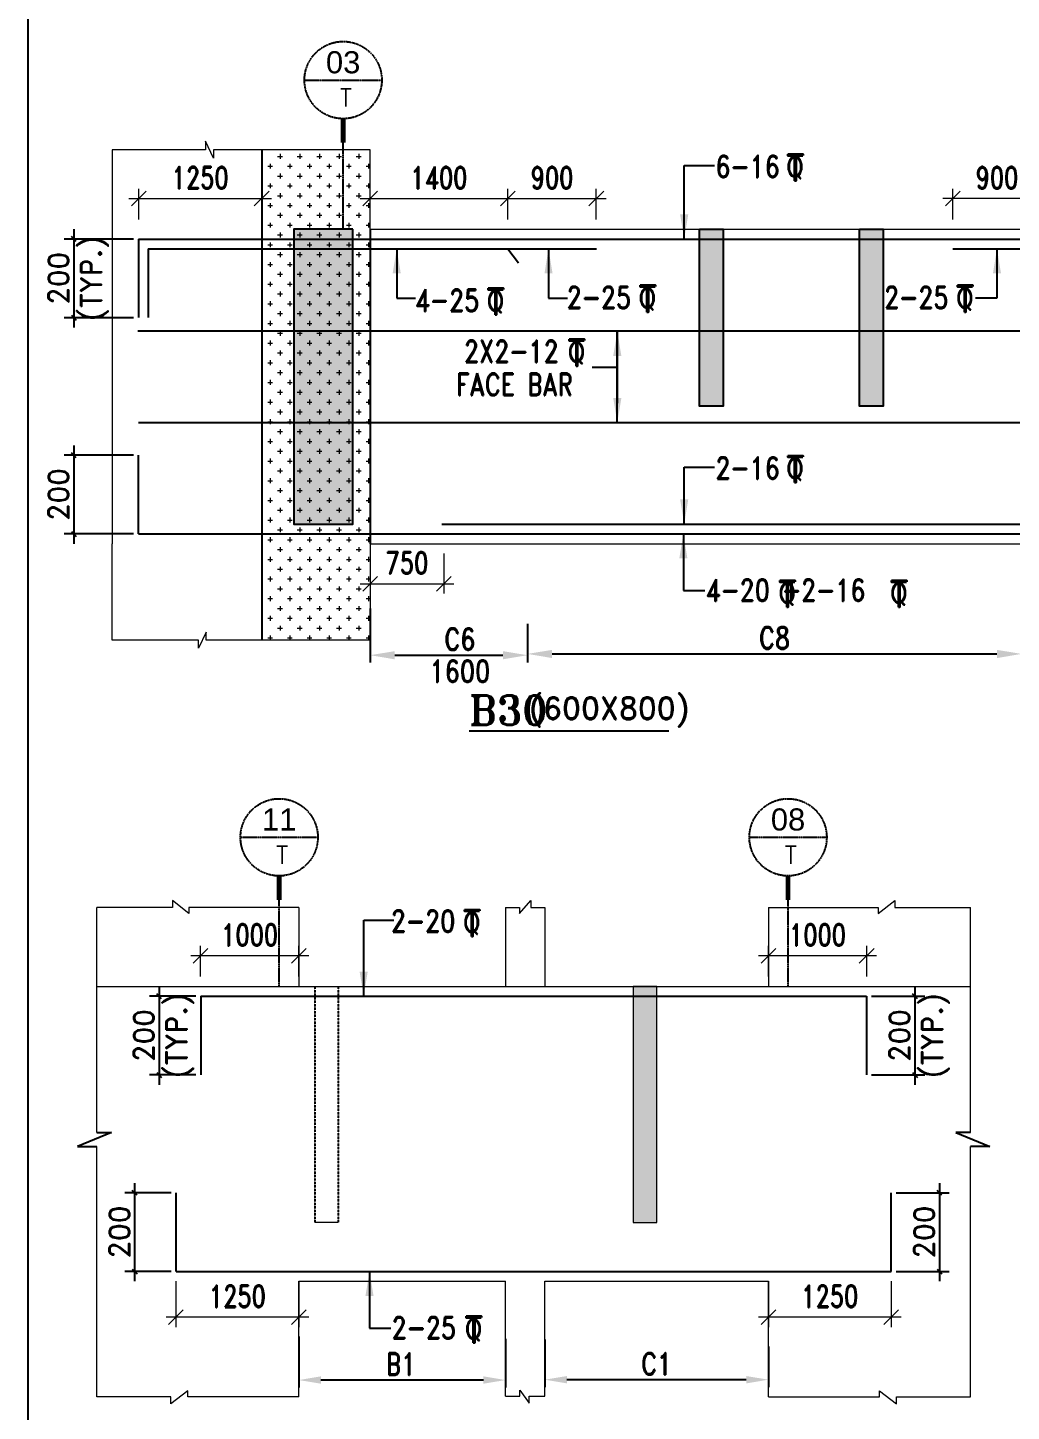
# Model space of a CAD drawing. Header units: millimetres. Extents: x 2061841 to 105821645, y -77612 to 48520811.
# Drawn here: x 2540503 to 2550507, y 7576 to 21653 of the extents above; entities that cross this region are included whole.
import ezdxf
from ezdxf.enums import TextEntityAlignment as Align

# ---------------------------------------------------------------- set-up
doc = ezdxf.new("R2010")
doc.units = ezdxf.units.MM
doc.header["$LTSCALE"] = 10
doc.header["$MEASUREMENT"] = 0
for name, pattern in [('BASEMENT COLUMN SETTING OUT-PART 2_R4$0$CENTER', [2, 1.25, -0.25, 0.25, -0.25]), ('CENTER', [2, 1.25, -0.25, 0.25, -0.25]), ('HIDDEN', [0.375, 0.25, -0.125])]:
    doc.linetypes.add(name, pattern=pattern)
for name, color, linetype in [('A-Grid-Tower', 8, 'CENTER'), ('BASEMENT COLUMN SETTING OUT-PART 2_R4$0$A-GRID-MAIN', 2, 'BASEMENT COLUMN SETTING OUT-PART 2_R4$0$CENTER'), ('BEAM', 4, 'Continuous'), ('BEAM HATCH', 252, 'Continuous'), ('BEAM STIRRUPS', 3, 'Continuous'), ('BORDER', 5, 'Continuous'), ('LEADER', 3, 'Continuous'), ('REIN', 1, 'Continuous'), ('S-BEAM', 4, 'Continuous'), ('S-DIM', 7, 'Continuous'), ('SHEET', 7, 'Continuous'), ('VIN_BEAM', 4, 'Continuous')]:
    doc.layers.add(name, color=color, linetype=linetype)
for name, color, linetype, lineweight in [('TEXT', 2, 'Continuous', 25), ('vin nonstrwall', 3, 'Continuous', 9), ('VIN_SLAB DIMENSION', 3, 'Continuous', 13)]:
    doc.layers.add(name, color=color, linetype=linetype, lineweight=lineweight)
doc.styles.add('200', font='romand.shx', dxfattribs={"width": 0.8, "height": 225})
doc.styles.add('BASEMENT COLUMN SETTING OUT-PART 2_R4$0$MAS-TXTL', font='arial.ttf', dxfattribs={"height": 200})
doc.styles.add('BASEMENT COLUMN SETTING OUT-PART 2_R4$0$MAS-TXTS', font='romans.shx', dxfattribs={"width": 0.8, "height": 180})
doc.styles.add('MAH', font='romand.shx', dxfattribs={"height": 210})
doc.styles.add('PK', font='romand.shx', dxfattribs={"width": 0.7, "height": 225})
doc.styles.add('PRP 100', font='romand.shx', dxfattribs={"width": 0.75})
doc.styles.add('RD', font='romand.shx', dxfattribs={"width": 0.9, "height": 225})
doc.styles.add('ROMAND', font='romand', dxfattribs={"height": 200})
doc.styles.add('RT', font='romant.shx', dxfattribs={"height": 250})
doc.dimstyles.new('dim', dxfattribs={"dimtxt": 225, "dimasz": 150, "dimexe": 100, "dimexo": 100, "dimgap": 100, "dimtad": 1, "dimdec": 0, "dimlfac": -1, "dimrnd": 5, "dimdsep": 46, "dimtxsty": 'PRP 100', "dimblk": 'OBLIQUE', "dimcen": 1.5, "dimdle": 100, "dimclrd": 3, "dimclre": 3, "dimclrt": 2, "dimadec": 0, "dimazin": 0, "dimtfac": 1, "dimtdec": 0, "dimtix": 1, "dimtmove": 0, "dimatfit": 3, "dimldrblk": 'OBLIQUE', "dimfxl": 200, "dimlwd": -1, "dimlwe": -1, "dimarcsym": 0})
doc.dimstyles.new('GR', dxfattribs={"dimtxt": 225, "dimasz": 100, "dimexe": 50, "dimexo": 50, "dimgap": 40, "dimtad": 1, "dimdec": 0, "dimzin": 0, "dimdsep": 46, "dimtxsty": 'RD', "dimblk1": 'OBLIQUE', "dimblk2": 'OBLIQUE', "dimsah": 1, "dimcen": 0, "dimdle": 100, "dimclrd": 3, "dimclre": 3, "dimclrt": 2, "dimadec": 0, "dimazin": 0, "dimtfac": 1, "dimtdec": 0, "dimtix": 1, "dimtmove": 0, "dimatfit": 3, "dimfxl": 1, "dimtolj": 1, "dimtzin": 0, "dimarcsym": 0})
doc.dimstyles.new('GR2', dxfattribs={"dimtxt": 225, "dimasz": 100, "dimexe": 75, "dimexo": 75, "dimgap": 50, "dimtad": 1, "dimdec": 0, "dimdsep": 46, "dimtxsty": '200', "dimblk1": 'OBLIQUE', "dimblk2": 'OBLIQUE', "dimsah": 1, "dimcen": 50, "dimdle": 75, "dimclrd": 3, "dimclre": 3, "dimclrt": 2, "dimadec": 0, "dimazin": 0, "dimtfac": 1, "dimtdec": 0, "dimtix": 1, "dimtmove": 0, "dimatfit": 3, "dimldrblk": 'OBLIQUE', "dimfxl": 1, "dimtolj": 1, "dimtzin": 0, "dimarcsym": 0})
doc.dimstyles.new('MA', dxfattribs={"dimtxt": 210, "dimasz": 50, "dimexe": 100, "dimexo": 50, "dimgap": 50, "dimtad": 1, "dimdec": 0, "dimzin": 0, "dimdsep": 46, "dimtxsty": 'MAH', "dimblk1": 'OBLIQUE', "dimblk2": 'OBLIQUE', "dimsah": 1, "dimcen": 0.09, "dimdle": 100, "dimclrd": 3, "dimclre": 3, "dimclrt": 2, "dimadec": 0, "dimazin": 0, "dimtfac": 1, "dimtdec": 0, "dimtix": 1, "dimtofl": 0, "dimtmove": 0, "dimatfit": 3, "dimldrblk": 'OBLIQUE', "dimfxl": 1, "dimtolj": 1, "dimtzin": 0, "dimarcsym": 0})

# ---------------------------------------------------------------- blocks, each defined once
blk = doc.blocks.new('_Oblique')
at = {"color": 0, "linetype": 'ByBlock', "lineweight": -2}
blk.add_line((-0.5, -0.5), (0.5, 0.5), dxfattribs=at)
blk = doc.blocks.new('*D2475')
at = {"layer": 'Defpoints', "color": 0, "transparency": 16777216}
for p in [(2545386, 19915), (2543986, 19603, 0), (2545386, 19603, 0)]:
    blk.add_point(p, dxfattribs=at)
at = {"layer": 'VIN_SLAB DIMENSION', "color": 3, "transparency": 16777216}
for p, q in [((2543986, 19703), (2543986, 20015)), ((2545386, 19703), (2545386, 20015)), ((2543886, 19915), (2545486, 19915))]:
    blk.add_line(p, q, dxfattribs=at)
at = {"layer": 'VIN_SLAB DIMENSION', "color": 3, "transparency": 16777216, "xscale": 150, "yscale": 150, "zscale": 150, "rotation": 180}
blk.add_blockref('_Oblique', (2543986, 19915), dxfattribs=at)
at = {"layer": 'VIN_SLAB DIMENSION', "color": 3, "transparency": 16777216, "xscale": 150, "yscale": 150, "zscale": 150}
blk.add_blockref('_Oblique', (2545386, 19915), dxfattribs=at)
at = {"layer": 'VIN_SLAB DIMENSION', "color": 2, "transparency": 16777216, "insert": (2544686, 20127), "char_height": 225, "attachment_point": 5, "style": 'PRP 100'}
blk.add_mtext('1400', dxfattribs=at)
blk = doc.blocks.new('OBLIQUE')
blk = doc.blocks.new('A$C33BE299A')
at = {"layer": 'SHEET', "color": 4, "style": 'ROMAND'}
for s, height, p in [('T', 170, (-16.2, 0)), ('Q', 125, (-14.4, 26.9))]:
    blk.add_text(s, height=height, dxfattribs=at).set_placement(p)
blk = doc.blocks.new('*D2476')
at = {"layer": 'Defpoints', "color": 0, "transparency": 16777216}
for p in [(2542264, 11799, 0), (2541841, 10999), (2542264, 10999, 0)]:
    blk.add_point(p, dxfattribs=at)
at = {"layer": 'S-DIM', "color": 3, "lineweight": -2, "transparency": 16777216}
for p, q in [((2541841, 11899), (2541841, 10899)), ((2542214, 11799), (2541741, 11799)), ((2542214, 10999), (2541741, 10999))]:
    blk.add_line(p, q, dxfattribs=at)
at = {"layer": 'S-DIM', "color": 3, "lineweight": -2, "transparency": 16777216, "xscale": 50, "yscale": 50, "zscale": 50}
for p, rotation in [((2541841, 11799), 90), ((2541841, 10999), 270)]:
    blk.add_blockref('_Oblique', p, dxfattribs=dict(at, rotation=rotation))
at = {"layer": 'S-DIM', "color": 2, "transparency": 16777216, "char_height": 210, "attachment_point": 5, "rotation": 90, "style": 'MAH'}
for s, insert in [('\\A1;(TYP.)', (2542051, 11399)), ('\\A1;200', (2541686, 11399))]:
    blk.add_mtext(s, dxfattribs=dict(at, insert=insert))
blk = doc.blocks.new('*D2477')
at = {"layer": 'Defpoints', "color": 0, "transparency": 16777216}
for p in [(2542014, 9799, 0), (2541591, 8999), (2542014, 8999, 0)]:
    blk.add_point(p, dxfattribs=at)
at = {"layer": 'S-DIM', "color": 3, "lineweight": -2, "transparency": 16777216}
for p, q in [((2541591, 9899), (2541591, 8899)), ((2541964, 9799), (2541491, 9799)), ((2541964, 8999), (2541491, 8999))]:
    blk.add_line(p, q, dxfattribs=at)
at = {"layer": 'S-DIM', "color": 3, "lineweight": -2, "transparency": 16777216, "xscale": 50, "yscale": 50, "zscale": 50}
for p, rotation in [((2541591, 9799), 90), ((2541591, 8999), 270)]:
    blk.add_blockref('_Oblique', p, dxfattribs=dict(at, rotation=rotation))
at = {"layer": 'S-DIM', "color": 2, "transparency": 16777216, "char_height": 210, "attachment_point": 5, "rotation": 90, "style": 'MAH'}
for s, insert in [('\\A1;200', (2541436, 9399)), ('\\A1;', (2541746, 9399))]:
    blk.add_mtext(s, dxfattribs=dict(at, insert=insert))
blk = doc.blocks.new('*D2478')
at = {"layer": 'BEAM STIRRUPS', "color": 3, "lineweight": -2, "ltscale": 0.25, "transparency": 16777216}
for p, q in [((2543261, 8337), (2543261, 7819)), ((2545363, 8312), (2545363, 7819)), ((2545138, 7894), (2543486, 7894))]:
    blk.add_line(p, q, dxfattribs=at)
at = {"layer": 'BEAM STIRRUPS', "color": 3, "linetype": 'Continuous', "ltscale": 0.25, "transparency": 16777216}
for points in [[(2543486, 7932), (2543486, 7857), (2543261, 7894)], [(2545138, 7932), (2545138, 7857), (2545363, 7894)]]:
    blk.add_solid(points, dxfattribs=at)
at = {"layer": 'Defpoints', "color": 0, "linetype": 'Continuous', "ltscale": 0.25, "transparency": 16777216}
for p in [(2543261, 8412, 0), (2545363, 8387, 0), (2543261, 7894)]:
    blk.add_point(p, dxfattribs=at)
at = {"layer": 'BEAM STIRRUPS', "color": 2, "linetype": 'Continuous', "ltscale": 0.25, "transparency": 16777216, "insert": (2544302, 8057), "char_height": 225, "attachment_point": 5, "rotation": 360, "style": '200'}
blk.add_mtext('\\A1;B1', dxfattribs=at)
blk = doc.blocks.new('*D2479')
at = {"layer": 'Defpoints', "color": 0, "transparency": 16777216}
for p in [(2549035, 11799, 0), (2549035, 10999, 0), (2549526, 10999)]:
    blk.add_point(p, dxfattribs=at)
at = {"layer": 'S-DIM', "color": 3, "lineweight": -2, "transparency": 16777216}
for p, q in [((2549526, 11899), (2549526, 10899)), ((2549085, 11799), (2549626, 11799)), ((2549085, 10999), (2549626, 10999))]:
    blk.add_line(p, q, dxfattribs=at)
at = {"layer": 'S-DIM', "color": 3, "lineweight": -2, "transparency": 16777216, "xscale": 50, "yscale": 50, "zscale": 50}
for p, rotation in [((2549526, 11799), 90), ((2549526, 10999), 270)]:
    blk.add_blockref('_Oblique', p, dxfattribs=dict(at, rotation=rotation))
at = {"layer": 'S-DIM', "color": 2, "transparency": 16777216, "char_height": 210, "attachment_point": 5, "rotation": 90, "style": 'MAH'}
for s, insert in [('\\A1;(TYP.)', (2549736, 11399)), ('\\A1;200', (2549371, 11399))]:
    blk.add_mtext(s, dxfattribs=dict(at, insert=insert))
blk = doc.blocks.new('*D2480')
at = {"layer": 'Defpoints', "color": 0, "transparency": 16777216}
for p in [(2549285, 9799, 0), (2549285, 8999, 0), (2549776, 8999)]:
    blk.add_point(p, dxfattribs=at)
at = {"layer": 'S-DIM', "color": 3, "lineweight": -2, "transparency": 16777216}
for p, q in [((2549776, 9899), (2549776, 8899)), ((2549335, 9799), (2549876, 9799)), ((2549335, 8999), (2549876, 8999))]:
    blk.add_line(p, q, dxfattribs=at)
at = {"layer": 'S-DIM', "color": 3, "lineweight": -2, "transparency": 16777216, "xscale": 50, "yscale": 50, "zscale": 50}
for p, rotation in [((2549776, 9799), 90), ((2549776, 8999), 270)]:
    blk.add_blockref('_Oblique', p, dxfattribs=dict(at, rotation=rotation))
at = {"layer": 'S-DIM', "color": 2, "transparency": 16777216, "char_height": 210, "attachment_point": 5, "rotation": 90, "style": 'MAH'}
for s, insert in [('\\A1;200', (2549621, 9399)), ('\\A1;', (2549931, 9399))]:
    blk.add_mtext(s, dxfattribs=dict(at, insert=insert))
blk = doc.blocks.new('*D2481')
at = {"layer": 'BEAM STIRRUPS', "color": 3, "lineweight": -2, "ltscale": 0.25, "transparency": 16777216}
for p, q in [((2545763, 8307), (2545763, 7823)), ((2548036, 8236), (2548036, 7823)), ((2547811, 7898), (2545988, 7898))]:
    blk.add_line(p, q, dxfattribs=at)
at = {"layer": 'BEAM STIRRUPS', "color": 3, "linetype": 'Continuous', "ltscale": 0.25, "transparency": 16777216}
for points in [[(2545988, 7935), (2545988, 7860), (2545763, 7898)], [(2547811, 7935), (2547811, 7860), (2548036, 7898)]]:
    blk.add_solid(points, dxfattribs=at)
at = {"layer": 'Defpoints', "color": 0, "linetype": 'Continuous', "ltscale": 0.25, "transparency": 16777216}
for p in [(2545763, 8382, 0), (2548036, 8311, 0), (2545763, 7898)]:
    blk.add_point(p, dxfattribs=at)
at = {"layer": 'BEAM STIRRUPS', "color": 2, "linetype": 'Continuous', "ltscale": 0.25, "transparency": 16777216, "insert": (2546900, 8060), "char_height": 225, "attachment_point": 5, "rotation": 360, "style": '200'}
blk.add_mtext('\\A1;C1', dxfattribs=at)
blk = doc.blocks.new('*D2352')
at = {"layer": 'Defpoints', "color": 0, "transparency": 16777216}
for p in [(2541629, 19503, 0), (2540973, 18703), (2541629, 18703, 0)]:
    blk.add_point(p, dxfattribs=at)
at = {"layer": 'S-DIM', "color": 3, "lineweight": -2, "transparency": 16777216}
for p, q in [((2540973, 19603), (2540973, 18603)), ((2541579, 19503), (2540873, 19503)), ((2541579, 18703), (2540873, 18703))]:
    blk.add_line(p, q, dxfattribs=at)
at = {"layer": 'S-DIM', "color": 3, "lineweight": -2, "transparency": 16777216, "xscale": 50, "yscale": 50, "zscale": 50}
for p, rotation in [((2540973, 19503), 90), ((2540973, 18703), 270)]:
    blk.add_blockref('_Oblique', p, dxfattribs=dict(at, rotation=rotation))
at = {"layer": 'S-DIM', "color": 2, "transparency": 16777216, "char_height": 210, "attachment_point": 5, "rotation": 90, "style": 'MAH'}
for s, insert in [('\\A1;(TYP.)', (2541183, 19103)), ('\\A1;200', (2540818, 19103))]:
    blk.add_mtext(s, dxfattribs=dict(at, insert=insert))
blk = doc.blocks.new('*D2353')
at = {"layer": 'Defpoints', "color": 0, "transparency": 16777216}
for p in [(2541630, 17303, 0), (2540973, 16503), (2541630, 16503, 0)]:
    blk.add_point(p, dxfattribs=at)
at = {"layer": 'S-DIM', "color": 3, "lineweight": -2, "transparency": 16777216}
for p, q in [((2540973, 17403), (2540973, 16403)), ((2541580, 17303), (2540873, 17303)), ((2541580, 16503), (2540873, 16503))]:
    blk.add_line(p, q, dxfattribs=at)
at = {"layer": 'S-DIM', "color": 3, "lineweight": -2, "transparency": 16777216, "xscale": 50, "yscale": 50, "zscale": 50}
for p, rotation in [((2540973, 17303), 90), ((2540973, 16503), 270)]:
    blk.add_blockref('_Oblique', p, dxfattribs=dict(at, rotation=rotation))
at = {"layer": 'S-DIM', "color": 2, "transparency": 16777216, "char_height": 210, "attachment_point": 5, "rotation": 90, "style": 'MAH'}
for s, insert in [('\\A1;200', (2540818, 16903)), ('\\A1;', (2541128, 16903))]:
    blk.add_mtext(s, dxfattribs=dict(at, insert=insert))
blk = doc.blocks.new('*D2354')
at = {"layer": 'Defpoints', "color": 0, "transparency": 16777216}
for p in [(2546286, 19915), (2545386, 19603, 52), (2546286, 19603, 52)]:
    blk.add_point(p, dxfattribs=at)
at = {"layer": 'VIN_SLAB DIMENSION', "color": 3, "transparency": 16777216}
for p, q in [((2545386, 19703), (2545386, 20015)), ((2546286, 19703), (2546286, 20015)), ((2545286, 19915), (2546386, 19915))]:
    blk.add_line(p, q, dxfattribs=at)
at = {"layer": 'VIN_SLAB DIMENSION', "color": 3, "transparency": 16777216, "xscale": 150, "yscale": 150, "zscale": 150, "rotation": 180}
blk.add_blockref('_Oblique', (2545386, 19915), dxfattribs=at)
at = {"layer": 'VIN_SLAB DIMENSION', "color": 3, "transparency": 16777216, "xscale": 150, "yscale": 150, "zscale": 150}
blk.add_blockref('_Oblique', (2546286, 19915), dxfattribs=at)
at = {"layer": 'VIN_SLAB DIMENSION', "color": 2, "transparency": 16777216, "insert": (2545836, 20127), "char_height": 225, "attachment_point": 5, "style": 'PRP 100'}
blk.add_mtext('900', dxfattribs=at)
blk = doc.blocks.new('*D2356')
at = {"layer": 'Defpoints', "color": 0, "transparency": 16777216}
for p in [(2549911, 19915), (2549911, 19603, 52), (2550811, 19603, 52)]:
    blk.add_point(p, dxfattribs=at)
at = {"layer": 'VIN_SLAB DIMENSION', "color": 3, "transparency": 16777216}
for p, q in [((2549911, 19703), (2549911, 20015)), ((2550811, 19703), (2550811, 20015)), ((2550911, 19915), (2549811, 19915))]:
    blk.add_line(p, q, dxfattribs=at)
at = {"layer": 'VIN_SLAB DIMENSION', "color": 3, "transparency": 16777216, "xscale": 150, "yscale": 150, "zscale": 150, "rotation": 180}
blk.add_blockref('_Oblique', (2549911, 19915), dxfattribs=at)
at = {"layer": 'VIN_SLAB DIMENSION', "color": 3, "transparency": 16777216, "xscale": 150, "yscale": 150, "zscale": 150}
blk.add_blockref('_Oblique', (2550811, 19915), dxfattribs=at)
at = {"layer": 'VIN_SLAB DIMENSION', "color": 2, "transparency": 16777216, "insert": (2550361, 20127), "char_height": 225, "attachment_point": 5, "style": 'PRP 100'}
blk.add_mtext('900', dxfattribs=at)
blk = doc.blocks.new('*D2359')
at = {"layer": 'Defpoints', "color": 0, "transparency": 16777216}
for p in [(2542261, 12211), (2542261, 11899, 52), (2543261, 11899, 52)]:
    blk.add_point(p, dxfattribs=at)
at = {"layer": 'VIN_SLAB DIMENSION', "color": 3, "transparency": 16777216}
for p, q in [((2542261, 11999), (2542261, 12311)), ((2543261, 11999), (2543261, 12311)), ((2543361, 12211), (2542161, 12211))]:
    blk.add_line(p, q, dxfattribs=at)
at = {"layer": 'VIN_SLAB DIMENSION', "color": 3, "transparency": 16777216, "xscale": 150, "yscale": 150, "zscale": 150, "rotation": 180}
blk.add_blockref('_Oblique', (2542261, 12211), dxfattribs=at)
at = {"layer": 'VIN_SLAB DIMENSION', "color": 3, "transparency": 16777216, "xscale": 150, "yscale": 150, "zscale": 150}
blk.add_blockref('_Oblique', (2543261, 12211), dxfattribs=at)
at = {"layer": 'VIN_SLAB DIMENSION', "color": 2, "transparency": 16777216, "insert": (2542761, 12423), "char_height": 225, "attachment_point": 5, "style": 'PRP 100'}
blk.add_mtext('1000', dxfattribs=at)
blk = doc.blocks.new('*D2380')
at = {"layer": 'Defpoints', "color": 0, "transparency": 16777216}
for p in [(2543986, 16403), (2544736, 16403), (2544736, 15996)]:
    blk.add_point(p, dxfattribs=at)
at = {"layer": 'VIN_SLAB DIMENSION', "color": 3, "transparency": 16777216}
for p, q in [((2543986, 16303), (2543986, 15896)), ((2544736, 16303), (2544736, 15896)), ((2543886, 15996), (2544836, 15996))]:
    blk.add_line(p, q, dxfattribs=at)
at = {"layer": 'VIN_SLAB DIMENSION', "color": 3, "transparency": 16777216, "xscale": 150, "yscale": 150, "zscale": 150, "rotation": 180}
blk.add_blockref('_Oblique', (2543986, 15996), dxfattribs=at)
at = {"layer": 'VIN_SLAB DIMENSION', "color": 3, "transparency": 16777216, "xscale": 150, "yscale": 150, "zscale": 150}
blk.add_blockref('_Oblique', (2544736, 15996), dxfattribs=at)
at = {"layer": 'VIN_SLAB DIMENSION', "color": 2, "transparency": 16777216, "insert": (2544361, 16208), "char_height": 225, "attachment_point": 5, "style": 'PRP 100'}
blk.add_mtext('750', dxfattribs=at)
blk = doc.blocks.new('*D2382')
at = {"layer": 'BEAM', "color": 3, "lineweight": -2, "transparency": 16777216}
for p, q in [((2543986, 15743), (2543986, 15194)), ((2545586, 15588), (2545586, 15194)), ((2544236, 15269), (2545336, 15269))]:
    blk.add_line(p, q, dxfattribs=at)
at = {"layer": 'BEAM', "color": 3, "transparency": 16777216}
for points in [[(2544236, 15310), (2544236, 15227), (2543986, 15269)], [(2545336, 15310), (2545336, 15227), (2545586, 15269)]]:
    blk.add_solid(points, dxfattribs=at)
at = {"layer": 'Defpoints', "color": 0, "transparency": 16777216}
for p in [(2543986, 15818, 0), (2545586, 15663, 0), (2545586, 15269)]:
    blk.add_point(p, dxfattribs=at)
at = {"layer": 'BEAM', "color": 2, "transparency": 16777216, "char_height": 225, "attachment_point": 5, "style": '200'}
for s, insert in [('\\A1;C6', (2544899, 15431)), ('\\A1;1600', (2544899, 15106))]:
    blk.add_mtext(s, dxfattribs=dict(at, insert=insert))
blk = doc.blocks.new('*D2384')
at = {"layer": 'BEAM', "color": 3, "lineweight": -2, "transparency": 16777216}
for p, q in [((2545586, 15513), (2545586, 15207)), ((2550611, 15588), (2550611, 15207)), ((2545836, 15282), (2550361, 15282))]:
    blk.add_line(p, q, dxfattribs=at)
at = {"layer": 'BEAM', "color": 3, "transparency": 16777216}
for points in [[(2545836, 15323), (2545836, 15240), (2545586, 15282)], [(2550361, 15323), (2550361, 15240), (2550611, 15282)]]:
    blk.add_solid(points, dxfattribs=at)
at = {"layer": 'Defpoints', "color": 0, "transparency": 16777216}
for p in [(2550611, 15663, 14), (2545586, 15588), (2550611, 15282)]:
    blk.add_point(p, dxfattribs=at)
at = {"layer": 'BEAM', "color": 2, "transparency": 16777216, "insert": (2548099, 15444), "char_height": 225, "attachment_point": 5, "style": '200'}
blk.add_mtext('\\A1;C8', dxfattribs=at)
blk = doc.blocks.new('*D2307')
at = {"layer": 'Defpoints', "color": 0, "transparency": 16777216}
for p in [(2542883, 19915), (2541633, 19603, 52), (2542883, 19603, 52)]:
    blk.add_point(p, dxfattribs=at)
at = {"layer": 'VIN_SLAB DIMENSION', "color": 3, "transparency": 16777216}
for p, q in [((2541633, 19703), (2541633, 20015)), ((2542883, 19703), (2542883, 20015)), ((2541533, 19915), (2542983, 19915))]:
    blk.add_line(p, q, dxfattribs=at)
at = {"layer": 'VIN_SLAB DIMENSION', "color": 3, "transparency": 16777216, "xscale": 150, "yscale": 150, "zscale": 150, "rotation": 180}
blk.add_blockref('_Oblique', (2541633, 19915), dxfattribs=at)
at = {"layer": 'VIN_SLAB DIMENSION', "color": 3, "transparency": 16777216, "xscale": 150, "yscale": 150, "zscale": 150}
blk.add_blockref('_Oblique', (2542883, 19915), dxfattribs=at)
at = {"layer": 'VIN_SLAB DIMENSION', "color": 2, "transparency": 16777216, "insert": (2542258, 20127), "char_height": 225, "attachment_point": 5, "style": 'PRP 100'}
blk.add_mtext('1250', dxfattribs=at)
blk = doc.blocks.new('*D2316')
at = {"layer": 'Defpoints', "color": 0, "transparency": 16777216}
for p in [(2548036, 12211), (2548036, 11899, 52), (2549036, 11899, 52)]:
    blk.add_point(p, dxfattribs=at)
at = {"layer": 'VIN_SLAB DIMENSION', "color": 3, "transparency": 16777216}
for p, q in [((2548036, 11999), (2548036, 12311)), ((2549036, 11999), (2549036, 12311)), ((2549136, 12211), (2547936, 12211))]:
    blk.add_line(p, q, dxfattribs=at)
at = {"layer": 'VIN_SLAB DIMENSION', "color": 3, "transparency": 16777216, "xscale": 150, "yscale": 150, "zscale": 150, "rotation": 180}
blk.add_blockref('_Oblique', (2548036, 12211), dxfattribs=at)
at = {"layer": 'VIN_SLAB DIMENSION', "color": 3, "transparency": 16777216, "xscale": 150, "yscale": 150, "zscale": 150}
blk.add_blockref('_Oblique', (2549036, 12211), dxfattribs=at)
at = {"layer": 'VIN_SLAB DIMENSION', "color": 2, "transparency": 16777216, "insert": (2548536, 12423), "char_height": 225, "attachment_point": 5, "style": 'PRP 100'}
blk.add_mtext('1000', dxfattribs=at)
blk = doc.blocks.new('BASEMENT COLUMN SETTING OUT-PART 2_R4$0$GRID TARGET1')
blk.add_wipeout([(393, -655), (392, -641), (392, -628), (390, -614), (389, -600), (387, -587), (384, -573), (381, -560), (377, -547), (373, -534), (369, -521), (364, -508), (359, -495), (353, -483), (347, -471), (340, -459), (333, -447), (325, -435), (318, -424), (309, -413), (301, -403), (292, -392), (282, -382), (273, -373), (263, -363), (252, -354), (242, -346), (231, -337), (220, -330), (208, -322), (196, -315), (184, -308), (172, -302), (160, -296), (147, -291), (134, -286), (121, -282), (108, -278), (95, -274), (82, -271), (68, -268), (55, -266), (41, -265), (27, -263), (14, -263), (0, -262), (-14, -263), (-27, -263), (-41, -265), (-55, -266), (-68, -268), (-82, -271), (-95, -274), (-108, -278), (-121, -282), (-134, -286), (-147, -291), (-160, -296), (-172, -302), (-184, -308), (-196, -315), (-208, -322), (-220, -330), (-231, -337), (-242, -346), (-252, -354), (-263, -363), (-273, -373), (-282, -382), (-292, -392), (-301, -403), (-309, -413), (-318, -424), (-325, -435), (-333, -447), (-340, -459), (-347, -471), (-353, -483), (-359, -495), (-364, -508), (-369, -521), (-373, -534), (-377, -547), (-381, -560), (-384, -573), (-387, -587), (-389, -600), (-390, -614), (-392, -628), (-392, -641), (-393, -655), (-392, -669), (-392, -682), (-390, -696), (-389, -710), (-387, -723), (-384, -737), (-381, -750), (-377, -763), (-373, -776), (-369, -789), (-364, -802), (-359, -815), (-353, -827), (-347, -839), (-340, -851), (-333, -863), (-325, -875), (-318, -886), (-309, -897), (-301, -907), (-292, -918), (-282, -928), (-273, -937), (-263, -947), (-252, -956), (-242, -964), (-231, -973), (-220, -981), (-208, -988), (-196, -995), (-184, -1002), (-172, -1008), (-160, -1014), (-147, -1019), (-134, -1024), (-121, -1028), (-108, -1032), (-95, -1036), (-82, -1039), (-68, -1042), (-55, -1044), (-41, -1046), (-27, -1047), (-14, -1047), (0, -1048), (14, -1047), (27, -1047), (41, -1046), (55, -1044), (68, -1042), (82, -1039), (95, -1036), (108, -1032), (121, -1028), (134, -1024), (147, -1019), (160, -1014), (172, -1008), (184, -1002), (196, -995), (208, -988), (220, -981), (231, -973), (242, -964), (252, -956), (263, -947), (273, -937), (282, -928), (292, -918), (301, -907), (309, -897), (318, -886), (325, -875), (333, -863), (340, -851), (347, -839), (353, -827), (359, -815), (364, -802), (369, -789), (373, -776), (377, -763), (381, -750), (384, -737), (387, -723), (389, -710), (390, -696), (392, -682), (392, -669)])
blk.add_line((-393, -655), (393, -655))
at = {"const_width": 48.8}
blk.add_lwpolyline([(0, -1048), (0, -1292)], dxfattribs=at)
blk.add_circle((0, -655), 393)
for tag, height, style, p in [('AS', 225, 'BASEMENT COLUMN SETTING OUT-PART 2_R4$0$MAS-TXTL', (0, -586)), ('REF', 180, 'BASEMENT COLUMN SETTING OUT-PART 2_R4$0$MAS-TXTS', (29, -925))]:
    blk.add_attdef(tag, text='', height=height, dxfattribs=dict(style=style)).set_placement(p, align=Align.CENTER)
blk = doc.blocks.new('*D1343')
at = {"layer": 'Defpoints', "color": 0, "transparency": 16777216}
for p in [(2542011, 8999, 52), (2543261, 8999, 52), (2542011, 8533)]:
    blk.add_point(p, dxfattribs=at)
at = {"layer": 'VIN_SLAB DIMENSION', "color": 3, "transparency": 16777216}
for p, q in [((2542011, 8899), (2542011, 8433)), ((2543261, 8899), (2543261, 8433)), ((2543361, 8533), (2541911, 8533))]:
    blk.add_line(p, q, dxfattribs=at)
at = {"layer": 'VIN_SLAB DIMENSION', "color": 3, "transparency": 16777216, "xscale": 150, "yscale": 150, "zscale": 150, "rotation": 180}
blk.add_blockref('_Oblique', (2542011, 8533), dxfattribs=at)
at = {"layer": 'VIN_SLAB DIMENSION', "color": 3, "transparency": 16777216, "xscale": 150, "yscale": 150, "zscale": 150}
blk.add_blockref('_Oblique', (2543261, 8533), dxfattribs=at)
at = {"layer": 'VIN_SLAB DIMENSION', "color": 2, "transparency": 16777216, "insert": (2542636, 8746), "char_height": 225, "attachment_point": 5, "style": 'PRP 100'}
blk.add_mtext('1250', dxfattribs=at)
blk = doc.blocks.new('*D1344')
at = {"layer": 'Defpoints', "color": 0, "transparency": 16777216}
for p in [(2548036, 8999, 52), (2549286, 8999, 52), (2548036, 8533)]:
    blk.add_point(p, dxfattribs=at)
at = {"layer": 'VIN_SLAB DIMENSION', "color": 3, "transparency": 16777216}
for p, q in [((2548036, 8899), (2548036, 8433)), ((2549286, 8899), (2549286, 8433)), ((2549386, 8533), (2547936, 8533))]:
    blk.add_line(p, q, dxfattribs=at)
at = {"layer": 'VIN_SLAB DIMENSION', "color": 3, "transparency": 16777216, "xscale": 150, "yscale": 150, "zscale": 150, "rotation": 180}
blk.add_blockref('_Oblique', (2548036, 8533), dxfattribs=at)
at = {"layer": 'VIN_SLAB DIMENSION', "color": 3, "transparency": 16777216, "xscale": 150, "yscale": 150, "zscale": 150}
blk.add_blockref('_Oblique', (2549286, 8533), dxfattribs=at)
at = {"layer": 'VIN_SLAB DIMENSION', "color": 2, "transparency": 16777216, "insert": (2548661, 8746), "char_height": 225, "attachment_point": 5, "style": 'PRP 100'}
blk.add_mtext('1250', dxfattribs=at)

msp = doc.modelspace()

# ---------------------------------------------------------------- hatches: boundary and pattern name
at = {"layer": 'BEAM HATCH'}
for points in [[(2543809.7, 19603.1), (2543209.7, 19603.1), (2543209.7, 16603.1), (2543809.7, 16603.1)], [(2547336.4, 19603.1), (2547577.5, 19603.1), (2547577.5, 17803.1), (2547336.4, 17803.1)], [(2548961.4, 19603.1), (2549202.5, 19603.1), (2549202.5, 17803.1), (2548961.4, 17803.1)], [(2546901.1, 11899), (2546661.1, 11899), (2546661.1, 9496), (2546901.1, 9496)]]:
    msp.add_hatch(color=252, dxfattribs=at).paths.add_polyline_path(points)
at = {"layer": 'vin nonstrwall'}
h = msp.add_hatch(dxfattribs=at)
h.set_pattern_fill('CROSS', color=6, scale=400, angle=270)
h.set_pattern_definition([(270, (97269.51, 101169.19), (100, -100), [50, -150]), (360, (97244.51, 101144.19), (100, 100), [50, -150])])
h.paths.add_polyline_path([(2542883.1, 20409.3), (2543986.4, 20409.3), (2543986.4, 15420.2), (2542883.1, 15420.2)])

# ---------------------------------------------------------------- linework, layer by layer
at = {"layer": 'A-Grid-Tower', "color": 6}
for p, q in [((2543711.4, 19603.1, 58.4), (2543711.4, 20483.5, 58.4)), ((2543061.1, 11899, 0), (2543061.1, 12779.4, 0)), ((2548236.1, 11899, 0), (2548236.1, 12779.4, 0))]:
    msp.add_line(p, q, dxfattribs=at)
at = {"layer": 'BEAM', "lineweight": 13}
for p, q in [((2542312.7, 20499.1, 51.6), (2542312.7, 20409.3, 51.6)), ((2542393.9, 20326.6, 51.6), (2542312.7, 20499.1, 51.6)), ((2541361.4, 20409.3, 51.6), (2541361.4, 19603.1, 51.6)), ((2542312.7, 20409.3, 51.6), (2541361.4, 20409.3, 103.1)), ((2542393.9, 20409.3, 51.6), (2542393.9, 20326.6, 51.6)), ((2543986.4, 20409.3, 481.6), (2542393.9, 20409.3, 51.6)), ((2543986.4, 19603.1, 103.1), (2543986.4, 20409.3, 103.1)), ((2541361.4, 19603.1, 103.1), (2541361.4, 16403.1, 51.6)), ((2543986.4, 19603.1, 103.1), (2552536.4, 19603.1, 154.7)), ((2541361.4, 15420.2, 51.6), (2541361.4, 16403.1, 51.6)), ((2543986.4, 16403.1, 103.1), (2552661.4, 16403.1, 103.1)), ((2543986.4, 16403.1, 103.1), (2543986.4, 15420.2, 103.1)), ((2542318, 15504.2, 51.6), (2542239.5, 15342, 51.6)), ((2542318, 15420.2, 51.6), (2542318, 15504.2, 51.6)), ((2542239.5, 15420.2, 51.6), (2541361.4, 15420.2, 103.1)), ((2542239.5, 15342, 51.6), (2542239.5, 15420.2, 51.6)), ((2543986.4, 15420.2, 525.8), (2542318, 15420.2, 51.6)), ((2541976.5, 12701.5, 0), (2541206.8, 12701.5, 7466.8)), ((2541206.8, 10412.1, 0), (2541206.8, 12701.5, 0)), ((2541976.5, 12772.1, 0), (2541976.5, 12701.5, 0)), ((2542143.8, 12640.6, 0), (2541976.5, 12772.1, 0)), ((2542143.8, 12701.5, 0), (2542143.8, 12640.6, 0)), ((2543261.1, 12701.5, 0), (2542143.8, 12701.5, 0)), ((2543261.1, 12701.5, 0), (2543261.1, 11899, 0)), ((2545363.5, 12701.5, 0.1), (2545363.5, 11899, 0)), ((2545363.5, 12701.5, -0.1), (2545504.7, 12701.5, -0.1)), ((2545504.7, 12640.6, -0.1), (2545620.5, 12772.1, -0.1)), ((2545504.7, 12701.5, -0.1), (2545504.7, 12640.6, -0.1)), ((2545620.5, 12772.1, -0.1), (2545620.5, 12701.5, -0.1)), ((2545620.5, 12701.5, -0.1), (2545763.5, 12701.5, 948.5)), ((2545763.5, 12701.5, 0.1), (2545763.5, 11899, 0)), ((2548036.1, 12701.5, 0), (2548036.1, 11899, 0)), ((2548036.1, 12701.5, 0), (2549153.3, 12701.5, 0)), ((2549153.3, 12640.6, 0), (2549320.6, 12772.1, 0)), ((2549153.3, 12701.5, 0), (2549153.3, 12640.6, 0)), ((2549320.6, 12772.1, 0), (2549320.6, 12701.5, 0)), ((2549320.6, 12701.5, 0), (2550090.4, 12701.5, 7466.8)), ((2550090.4, 10412.1, 0), (2550090.4, 12701.5, 0)), ((2541206.8, 11899, 0), (2550090.4, 11899, 0)), ((2541206.8, 7722.3, 7466.8), (2541206.8, 10269.1, 0)), ((2550090.4, 7722.3, 7466.8), (2550090.4, 10269.1, 0)), ((2543422.2, 9499, 0), (2543662.2, 9499, 0)), ((2543261.1, 8899, 0), (2545363.5, 8899, 0)), ((2543261.1, 7722.3, 0), (2543261.1, 8899, 0)), ((2545363.5, 7729.5, 0.1), (2545363.5, 8899, 0)), ((2545763.5, 8899, 0), (2548036.1, 8899, 0)), ((2545763.5, 7729.5, 0.1), (2545763.5, 8899, 0)), ((2548036.1, 7722.3, 0), (2548036.1, 8899, 0)), ((2542131.2, 7783.3, 0), (2541957.8, 7651.7, 0)), ((2542131.2, 7722.3, 0), (2542131.2, 7783.3, 0)), ((2545508.1, 7729.5, -0.1), (2545508.1, 7790.5, -0.1)), ((2545508.1, 7790.5, -0.1), (2545604.2, 7658.9, -0.1)), ((2549166, 7722.3, 0), (2549166, 7783.3, 0)), ((2549166, 7783.3, 0), (2549339.4, 7651.7, 0)), ((2541957.8, 7722.3, 0), (2541206.8, 7722.3, 7466.8)), ((2541957.8, 7651.7, 0), (2541957.8, 7722.3, 0)), ((2543261.1, 7722.3, 0), (2542131.2, 7722.3, 0)), ((2545363.5, 7729.5, -0.1), (2545508.1, 7729.5, -0.1)), ((2545604.2, 7729.5, -0.1), (2545763.5, 7729.5, 948.5)), ((2545604.2, 7658.9, -0.1), (2545604.2, 7729.5, -0.1)), ((2548036.1, 7722.3, 0), (2549166, 7722.3, 0)), ((2549339.4, 7722.3, 0), (2550090.4, 7722.3, 7466.8)), ((2549339.4, 7651.7, 0), (2549339.4, 7722.3, 0))]:
    msp.add_line(p, q, dxfattribs=at)
at = {"layer": 'BEAM'}
for p, q in [((2542883.1, 20409.3, 51.6), (2542883.1, 15420.2, 51.6)), ((2543986.4, 19603.1, 51.6), (2543986.4, 16403.1, 51.6)), ((2541354.7, 10412.1, 0), (2541009.1, 10269.1, 0)), ((2541206.8, 10412.1, 0), (2541354.7, 10412.1, 0)), ((2550090.4, 10412.1, 0), (2549942.5, 10412.1, 0)), ((2549942.5, 10412.1, 0), (2550288.1, 10269.1, 0)), ((2541009.1, 10269.1, 0), (2541206.8, 10269.1, 0)), ((2550288.1, 10269.1, 0), (2550090.4, 10269.1, 0))]:
    msp.add_line(p, q, dxfattribs=at)
at = {"layer": 'BEAM', "lineweight": 13, "elevation": 0}
msp.add_lwpolyline([(2546901.1, 11899), (2546661.1, 11899), (2546661.1, 9496), (2546901.1, 9496)], close=True, dxfattribs=at)
at = {"layer": 'BORDER'}
msp.add_lwpolyline([(2540503.5, -702.5), (2630503.5, -702.5), (2630503.5, 59297.5), (2540503.5, 59297.5)], close=True, dxfattribs=at)
at = {"layer": 'LEADER', "color": 3}
msp.add_line((2546499.7, 18196.4, 103.1), (2546245.6, 18196.4, 103.1), dxfattribs=at)
at = {"layer": 'REIN'}
for p, q in [((2541629.3, 19503.1, 103.1), (2547126.1, 19503.1, 103.1)), ((2541629.3, 19503.1, 103.1), (2541629.3, 18703.1, 103.1)), ((2547126.1, 19503.1, 103.1), (2552560.7, 19503.1, 103.1)), ((2541729.3, 19403.1, 103.1), (2546287, 19403.1, 103.1)), ((2541729.3, 19403.1, 103.1), (2541729.3, 18703.1, 103.1)), ((2545387.4, 19403.1, 103.1), (2545494.3, 19261.6, 103.1)), ((2549913.3, 19403.1, 154.7), (2552410.7, 19403.1, 103.1)), ((2541622, 18569.7, 51.6), (2552510.7, 18569.7, 103.1)), ((2541632, 17636.4, 57.1), (2552486.1, 17636.4, 103.1)), ((2541629.5, 16503.1, 57.1), (2541629.5, 17303.1, 57.1)), ((2541629.5, 16503.1, 57.1), (2552486.1, 16503.1, 103.1)), ((2544715.7, 16603.1, 57.1), (2551493.9, 16603.1, 103.1)), ((2542264.4, 11799, 0), (2549035.2, 11799, 0)), ((2542264.4, 11799, 0), (2542264.4, 10999, 0)), ((2549035.2, 11799, 0), (2549035.2, 10999, 0)), ((2542014.4, 8999, 0), (2542014.4, 9799, 0)), ((2549285.2, 8999, 0), (2549285.2, 9799, 0)), ((2542014.4, 8999, 0), (2549285.2, 8999, 0))]:
    msp.add_line(p, q, dxfattribs=at)
at = {"layer": 'S-BEAM', "linetype": 'HIDDEN'}
for p, q in [((2543422.2, 11899, 0), (2543422.2, 9499, 0)), ((2543662.2, 11899, 0), (2543662.2, 9499, 0))]:
    msp.add_line(p, q, dxfattribs=at)
at = {"layer": 'VIN_BEAM', "elevation": 103.1}
for points in [[(2543809.7, 19603.1), (2543209.7, 19603.1), (2543209.7, 16603.1), (2543809.7, 16603.1)], [(2547336.4, 19603.1), (2547577.5, 19603.1), (2547577.5, 17803.1), (2547336.4, 17803.1)], [(2548961.4, 19603.1), (2549202.5, 19603.1), (2549202.5, 17803.1), (2548961.4, 17803.1)]]:
    msp.add_lwpolyline(points, close=True, dxfattribs=at)

# ---------------------------------------------------------------- block references
at = {"layer": 'TEXT', "color": 1, "xscale": 1.600000001490116, "yscale": 1.600000001490116, "zscale": 1.600000001490116}
for p in [(2548235.9, 20094.9, 243761.4), (2546734.1, 18760.1, 243761.4), (2549962.1, 18760.1, 243761.4), (2545190.4, 18730.9, 243761.4), (2546014, 18211.3, 243761.4), (2548235.9, 17026.8, 243761.4), (2548156.3, 15758, 243761.4), (2549291.4, 15758, 243761.4), (2544948.3, 12407.7, 243658.3), (2544966.8, 8271.3, 243658.3)]:
    msp.add_blockref('A$C33BE299A', p, dxfattribs=at)

# ---------------------------------------------------------------- texts
at = {"layer": 'TEXT', "color": 2, "style": 'PK', "width": 0.8}
for s, p in [('6-16', (2547497.1, 20128.3, 103)), ('2-25', (2545984.9, 18796.1, 103.2)), ('2-25', (2549212.9, 18796.1, 103.2)), ('4-25', (2544441.2, 18766.8, 103.2)), ('2X2-12', (2544939.7, 18247.8, 103.2)), ('FACE BAR', (2544859.7, 17911.7, 103.2)), ('2-16', (2547497.1, 17060.2, 103)), ('2-20', (2544196.9, 12451.2, -0.2))]:
    msp.add_text(s, height=225, dxfattribs=at).set_placement(p)
for s, p in [('4-20 +2-16', (2547396.2, 15817.5, 103.1)), ('2-25', (2544204.5, 8313.4, 0))]:
    msp.add_text(s, height=225, rotation=0, dxfattribs=at).set_placement(p)
at = {"layer": 'TEXT', "color": 1, "style": 'RT'}
msp.add_text('%%UB30      ', height=300, dxfattribs=at).set_placement((2546008, 14710.1, 103.1), align=Align.MIDDLE_CENTER)
at = {"layer": 'TEXT', "color": 2, "style": 'RD'}
msp.add_text('(600X800)', height=225, dxfattribs=at).set_placement((2545609.3, 14616.1, 103.1))

# ---------------------------------------------------------------- dimensions: what is measured, and where the dimension line sits
at = {"layer": 'BEAM'}
dim = msp.add_linear_dim(base=(2545586.4, 15268.5, 51.6), p1=(2543986.4, 15817.8, 51.6), p2=(2545586.4, 15662.7, 51.6), text='C6\\X1600', dimstyle='GR2', override={"dimasz": 250, "dimtxsty": '200', "dimldrblk": 'OBLIQUE'}, dxfattribs=at)
dim.commit()
dim.dimension.update_dxf_attribs({"geometry": '*D2382', "text_midpoint": (2544899.1, 15268.5, 51.6), "dimtype": 160})
dim = msp.add_linear_dim(base=(2550611.4, 15281.7, 51.6), p1=(2545586.4, 15587.7, 51.6), p2=(2550611.4, 15662.7, 65.6), text='C8', dimstyle='GR2', override={"dimasz": 250, "dimtxsty": '200', "dimldrblk": 'OBLIQUE'}, dxfattribs=at)
dim.commit()
dim.dimension.update_dxf_attribs({"geometry": '*D2384', "text_midpoint": (2548098.9, 15444.2, 51.6)})
at = {"layer": 'BEAM STIRRUPS', "linetype": 'Continuous', "ltscale": 0.25}
for base, p1, p2, text, override, picture, middle in [((2543261.1, 7894.3, 0), (2545363.5, 8386.8, -0.1), (2543261.1, 8412, 0), 'B1', {"dimasz": 225, "dimtxsty": '200', "dimfxl": 3, "dimarcsym": 2}, '*D2478', (2544301.7, 7894.3, 0)), ((2545763.5, 7897.9, 0), (2548036.1, 8310.6, 0), (2545763.5, 8382.2, 0), 'C1', {"dimasz": 225, "dimfxl": 3, "dimarcsym": 2}, '*D2481', (2546899.8, 7897.9, 0))]:
    dim = msp.add_linear_dim(base=base, p1=p1, p2=p2, angle=179.99996, text=text, dimstyle='GR2', override=override, dxfattribs=at)
    dim.commit()
    dim.dimension.update_dxf_attribs({"geometry": picture, "text_midpoint": middle, "dimtype": 160})
at = {"layer": 'S-DIM'}
for base, p1, p2, picture, middle in [((2540973.3, 18703.1, 103.1), (2541629.3, 19503.1, 103.1), (2541629.3, 18703.1, 103.1), '*D2352', (2540973.3, 19103.1, 103.1)), ((2541841.2, 10999, 0), (2542264.4, 11799, 0), (2542264.4, 10999, 0), '*D2476', (2541841.2, 11399, 0)), ((2549526.5, 10999, 0), (2549035.2, 11799, 0), (2549035.2, 10999, 0), '*D2479', (2549526.5, 11399, 0))]:
    dim = msp.add_linear_dim(base=base, p1=p1, p2=p2, angle=90, text='200\\X(TYP.)', dimstyle='MA', dxfattribs=at)
    dim.commit()
    dim.dimension.update_dxf_attribs({"geometry": picture, "text_midpoint": middle, "dimtype": 160})
for base, p1, p2, picture, middle in [((2540973.3, 16503.1, 57.1), (2541629.5, 17303.1, 57.1), (2541629.5, 16503.1, 57.1), '*D2353', (2540973.3, 16903.1, 57.1)), ((2541591.2, 8999, 0), (2542014.4, 9799, 0), (2542014.4, 8999, 0), '*D2477', (2541591.2, 9399, 0)), ((2549776.5, 8999, 0), (2549285.2, 9799, 0), (2549285.2, 8999, 0), '*D2480', (2549776.5, 9399, 0))]:
    dim = msp.add_linear_dim(base=base, p1=p1, p2=p2, angle=90, text='200\\X ', dimstyle='MA', dxfattribs=at)
    dim.commit()
    dim.dimension.update_dxf_attribs({"geometry": picture, "text_midpoint": middle})
at = {"layer": 'VIN_SLAB DIMENSION'}
for base, p1, p2, picture, middle in [((2542883.1, 19914.7, 51.6), (2541633.1, 19603.1, 103.1), (2542883.1, 19603.1, 103.1), '*D2307', (2542258.1, 20127.2, 51.6)), ((2545386.4, 19914.7, 103.1), (2543986.4, 19603.1, 103.1), (2545386.4, 19603.1, 103.1), '*D2475', (2544686.4, 20127.2, 103.1)), ((2546286.4, 19914.7, 51.6), (2545386.4, 19603.1, 103.1), (2546286.4, 19603.1, 103.1), '*D2354', (2545836.4, 20127.2, 51.6))]:
    dim = msp.add_linear_dim(base=base, p1=p1, p2=p2, dimstyle='dim', dxfattribs=at)
    dim.commit()
    dim.dimension.update_dxf_attribs({"geometry": picture, "text_midpoint": middle})
dim = msp.add_linear_dim(base=(2549911.4, 19914.7, 51.6), p1=(2550811.4, 19603.1, 103.1), p2=(2549911.4, 19603.1, 103.1), angle=180, dimstyle='dim', dxfattribs=at)
dim.commit()
dim.dimension.update_dxf_attribs({"geometry": '*D2356', "text_midpoint": (2550361.4, 20127.2, 51.6)})
dim = msp.add_linear_dim(base=(2544736.4, 15995.5, 51.6), p1=(2543986.4, 16403.1, 51.6), p2=(2544736.4, 16403.1, 51.6), dimstyle='dim', override={"dimtxsty": 'PRP 100', "dimldrblk": 'OBLIQUE'}, dxfattribs=at)
dim.commit()
dim.dimension.update_dxf_attribs({"geometry": '*D2380', "text_midpoint": (2544361.4, 16208, 51.6)})
for base, p1, p2, text, picture, middle in [((2542261.1, 12210.7, -51.6), (2543261.1, 11899, 0), (2542261.1, 11899, 0), '1000', '*D2359', (2542761.1, 12423.2, -51.6)), ((2548036.1, 12210.7, -51.6), (2549036.1, 11899, 0), (2548036.1, 11899, 0), '1000', '*D2316', (2548536.1, 12423.2, -51.6)), ((2542011.1, 8533.4, -51.6), (2543261.1, 8999, 0), (2542011.1, 8999, 0), '1250', '*D1343', (2542636.1, 8745.9, -51.6)), ((2548036.1, 8533.4, 0), (2549286.1, 8999, 51.6), (2548036.1, 8999, 51.6), '1250', '*D1344', (2548661.1, 8745.9, 0))]:
    dim = msp.add_linear_dim(base=base, p1=p1, p2=p2, text=text, dimstyle='dim', override={"dimtxsty": 'PRP 100'}, dxfattribs=at)
    dim.commit()
    dim.dimension.update_dxf_attribs({"geometry": picture, "text_midpoint": middle})

# ---------------------------------------------------------------- leaders
at = {"layer": 'LEADER', "color": 3}
for points in [[(2547179.8, 19502.7, 103.1), (2547179.8, 20250.9, 103.1), (2547487.2, 20250.9, 103.1)], [(2544256.4, 19403.1, 103.1), (2544256.4, 18900.3, 103.1), (2544448.4, 18900.3, 103.1)], [(2545800.1, 19403.1, 103.1), (2545800.1, 18900.3, 103.1), (2545992.1, 18900.3, 103.1)], [(2550360.7, 19403.1, 103.1), (2550360.7, 18900.3, 103.1), (2550142.2, 18900.3, 103.1)], [(2546499.7, 18564.6, 103.1), (2546499.7, 17833.8, 103.1)], [(2546499.7, 17634.6, 103.1), (2546499.9, 18569.7, 103.1)], [(2547180, 16603.1, 103.1), (2547179.8, 17182.8, 103.1), (2547487.2, 17182.8, 103.1)], [(2547171.3, 16503.1, 103.1), (2547171.3, 15925.9, 103.1), (2547389.3, 15925.9, 103.1)], [(2543920.3, 11798.7, 0), (2543920.3, 12573.8, 0), (2544227.7, 12573.8, 0)], [(2543979.6, 8999, 0), (2543979.6, 8421.8, 0), (2544197.6, 8421.8, 0)]]:
    msp.add_leader(points, dimstyle='GR', override={"dimasz": 250}, dxfattribs=at)

# ---------------------------------------------------------------- next in the draw order: block references
at = {"layer": 'BASEMENT COLUMN SETTING OUT-PART 2_R4$0$A-GRID-MAIN', "color": 240, "true_color": 0xed1f24}
for p, values in [((2543711.4, 21775.3, 58.4), {'REF': 'T', 'AS': '03'}), ((2543061.1, 14071.2, 0), {'REF': 'T', 'AS': '11'}), ((2548236.1, 14071.2, 0), {'REF': 'T', 'AS': '08'})]:
    msp.add_blockref('BASEMENT COLUMN SETTING OUT-PART 2_R4$0$GRID TARGET1', p, dxfattribs=at).add_auto_attribs(values)

doc.saveas('drawing.dxf')
